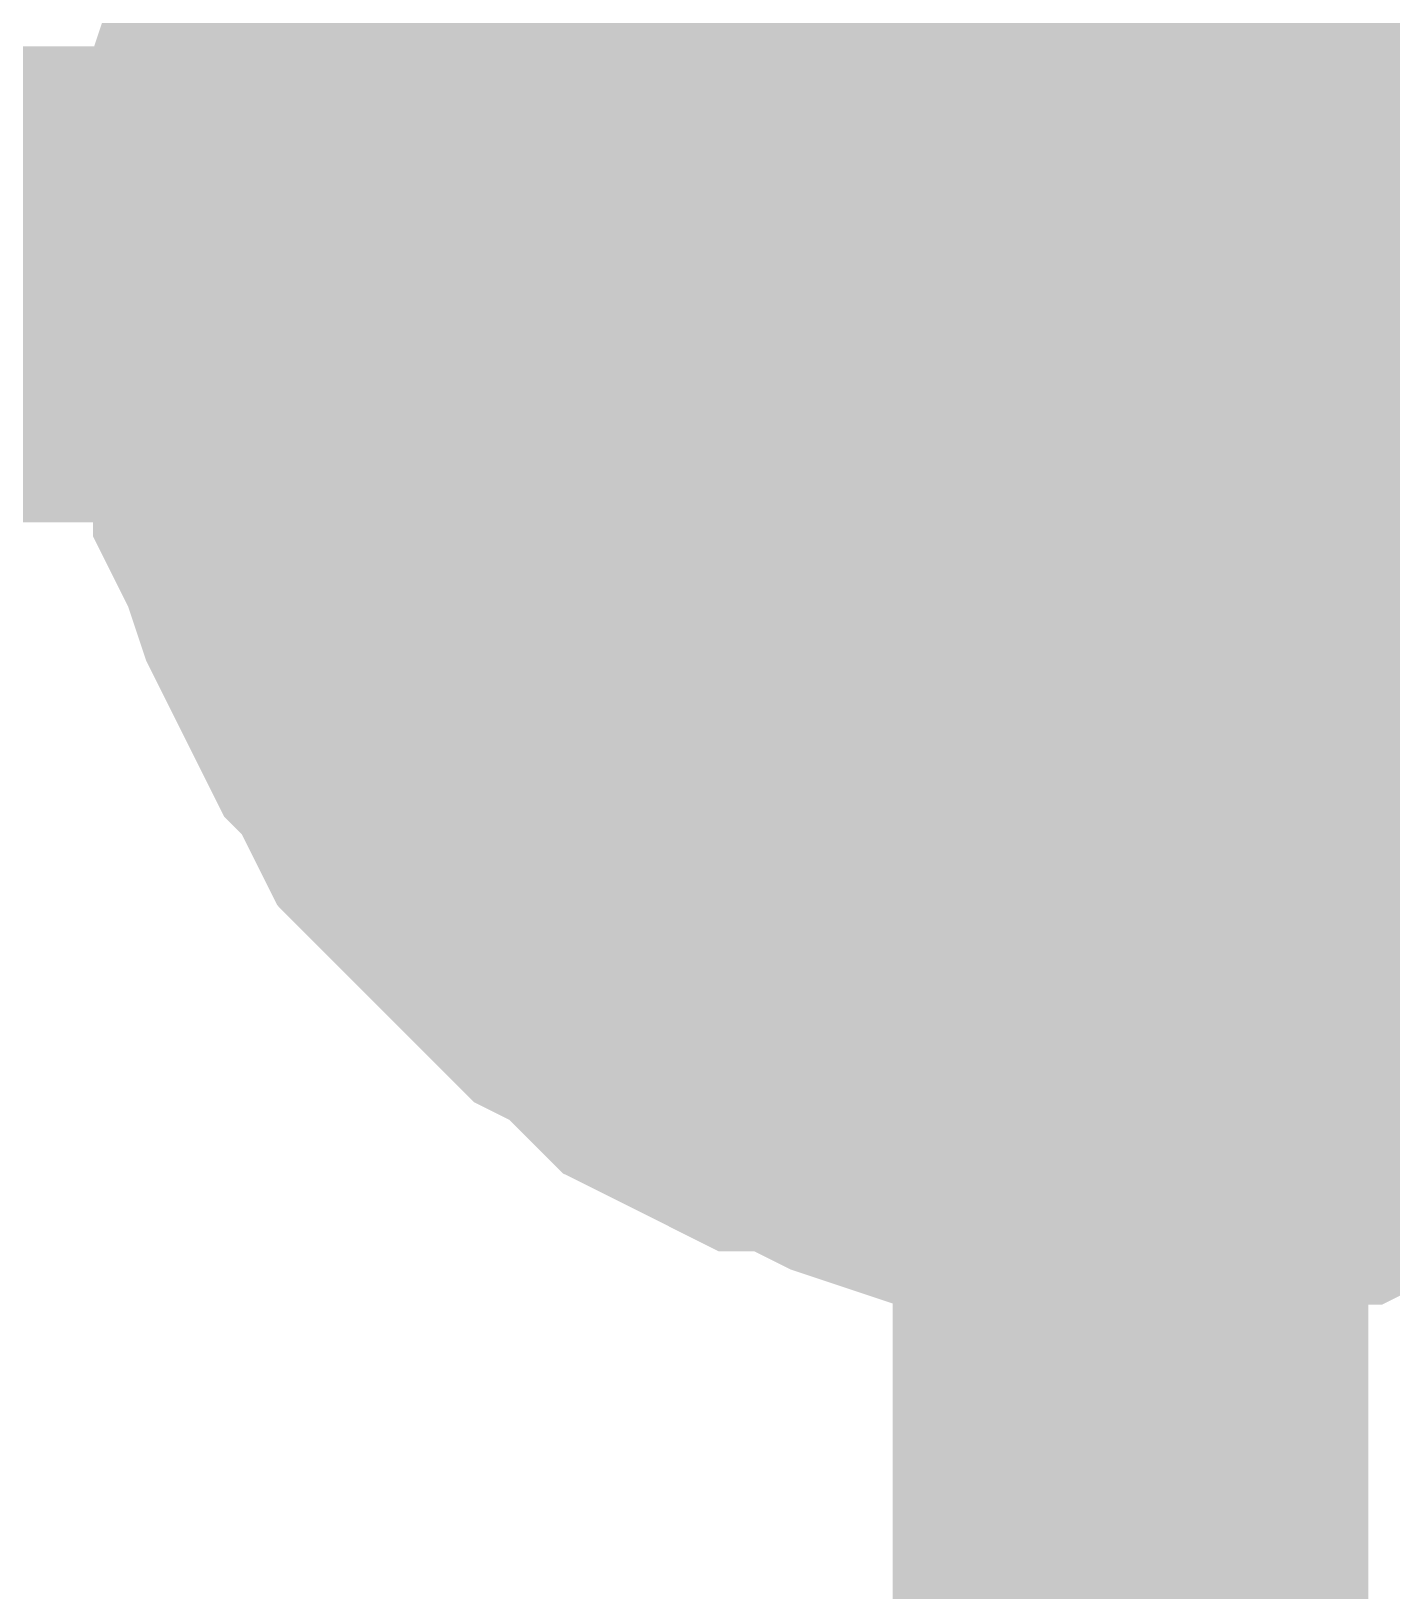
# Model space of a CAD drawing. Header units: inches. Extents: x 0 to 594, y 0 to 420.
# Drawn here: x 196.815 to 197.672, y 184.17 to 185.153 of the extents above; entities that cross this region are included whole.
import ezdxf

# ---------------------------------------------------------------- set-up
doc = ezdxf.new("R2010")
doc.units = ezdxf.units.IN
doc.layers.add('Sheet', color=255, linetype='Continuous')

msp = doc.modelspace()

# ---------------------------------------------------------------- linework, layer by layer
at = {"layer": 'Sheet'}
msp.add_lwpolyline([(197.24601, 185.00001, 0.508, 0.508, 1), (197.75401, 185.00001, 0.508, 0.508, 1)], format="xyseb", close=True, dxfattribs=at)
for points in [[(196.99208, 184.99307, 0.29972, 0.29972, 0), (196.99208, 185.01547, 0.29972, 0.29972, 0), (196.99208, 185.04906, 0.29972, 0.29972, 0), (197.00328, 185.07146, 0.29972, 0.29972, 0), (197.00328, 185.09386, 0.29972, 0.29972, 0), (197.00328, 185.11625, 0.29972, 0.29972, 0), (197.01448, 185.14985, 0.29972, 0.29972, 0), (197.02568, 185.17225, 0.29972, 0.29972, 0), (197.03688, 185.19465, 0.29972, 0.29972, 0), (197.04808, 185.21704, 0.29972, 0.29972, 0), (197.05928, 185.23944, 0.29972, 0.29972, 0), (197.07048, 185.26184, 0.29972, 0.29972, 0), (197.08167, 185.28424, 0.29972, 0.29972, 0), (197.09287, 185.29544, 0.29972, 0.29972, 0), (197.11527, 185.31783, 0.29972, 0.29972, 0)], [(196.99208, 184.99307, 0.29972, 0.29972, 0), (196.99208, 185.01547, 0.29972, 0.29972, 0), (196.99208, 185.04906, 0.29972, 0.29972, 0), (197.00328, 185.07146, 0.29972, 0.29972, 0), (197.00328, 185.09386, 0.29972, 0.29972, 0), (197.00328, 185.11625, 0.29972, 0.29972, 0), (197.01448, 185.14985, 0.29972, 0.29972, 0), (197.02568, 185.17225, 0.29972, 0.29972, 0), (197.03688, 185.19465, 0.29972, 0.29972, 0), (197.04808, 185.21704, 0.29972, 0.29972, 0), (197.05928, 185.23944, 0.29972, 0.29972, 0), (197.07048, 185.26184, 0.29972, 0.29972, 0), (197.08167, 185.28424, 0.29972, 0.29972, 0), (197.09287, 185.29544, 0.29972, 0.29972, 0), (197.11527, 185.31783, 0.29972, 0.29972, 0)], [(196.99208, 184.99307, 0.29972, 0.29972, 0), (196.99208, 185.01547, 0.29972, 0.29972, 0), (196.99208, 185.04906, 0.29972, 0.29972, 0), (197.00328, 185.07146, 0.29972, 0.29972, 0), (197.00328, 185.09386, 0.29972, 0.29972, 0), (197.00328, 185.11625, 0.29972, 0.29972, 0), (197.01448, 185.14985, 0.29972, 0.29972, 0), (197.02568, 185.17225, 0.29972, 0.29972, 0), (197.03688, 185.19465, 0.29972, 0.29972, 0), (197.04808, 185.21704, 0.29972, 0.29972, 0), (197.05928, 185.23944, 0.29972, 0.29972, 0), (197.07048, 185.26184, 0.29972, 0.29972, 0), (197.08167, 185.28424, 0.29972, 0.29972, 0), (197.09287, 185.29544, 0.29972, 0.29972, 0), (197.11527, 185.31783, 0.29972, 0.29972, 0)], [(196.99208, 184.99307, 0.29972, 0.29972, 0), (196.99208, 185.01547, 0.29972, 0.29972, 0), (196.99208, 185.04906, 0.29972, 0.29972, 0), (197.00328, 185.07146, 0.29972, 0.29972, 0), (197.00328, 185.09386, 0.29972, 0.29972, 0), (197.00328, 185.11625, 0.29972, 0.29972, 0), (197.01448, 185.14985, 0.29972, 0.29972, 0), (197.02568, 185.17225, 0.29972, 0.29972, 0), (197.03688, 185.19465, 0.29972, 0.29972, 0), (197.04808, 185.21704, 0.29972, 0.29972, 0), (197.05928, 185.23944, 0.29972, 0.29972, 0), (197.07048, 185.26184, 0.29972, 0.29972, 0), (197.08167, 185.28424, 0.29972, 0.29972, 0), (197.09287, 185.29544, 0.29972, 0.29972, 0), (197.11527, 185.31783, 0.29972, 0.29972, 0)], [(196.99208, 184.99307, 0.29972, 0.29972, 0), (196.99208, 185.01547, 0.29972, 0.29972, 0), (196.99208, 185.04906, 0.29972, 0.29972, 0), (197.00328, 185.07146, 0.29972, 0.29972, 0), (197.00328, 185.09386, 0.29972, 0.29972, 0), (197.00328, 185.11625, 0.29972, 0.29972, 0), (197.01448, 185.14985, 0.29972, 0.29972, 0), (197.02568, 185.17225, 0.29972, 0.29972, 0), (197.03688, 185.19465, 0.29972, 0.29972, 0), (197.04808, 185.21704, 0.29972, 0.29972, 0), (197.05928, 185.23944, 0.29972, 0.29972, 0), (197.07048, 185.26184, 0.29972, 0.29972, 0), (197.08167, 185.28424, 0.29972, 0.29972, 0), (197.09287, 185.29544, 0.29972, 0.29972, 0), (197.11527, 185.31783, 0.29972, 0.29972, 0)], [(196.99208, 184.99307, 0.29972, 0.29972, 0), (196.99208, 185.01547, 0.29972, 0.29972, 0), (196.99208, 185.04906, 0.29972, 0.29972, 0), (197.00328, 185.07146, 0.29972, 0.29972, 0), (197.00328, 185.09386, 0.29972, 0.29972, 0), (197.00328, 185.11625, 0.29972, 0.29972, 0), (197.01448, 185.14985, 0.29972, 0.29972, 0), (197.02568, 185.17225, 0.29972, 0.29972, 0), (197.03688, 185.19465, 0.29972, 0.29972, 0), (197.04808, 185.21704, 0.29972, 0.29972, 0), (197.05928, 185.23944, 0.29972, 0.29972, 0), (197.07048, 185.26184, 0.29972, 0.29972, 0), (197.08167, 185.28424, 0.29972, 0.29972, 0), (197.09287, 185.29544, 0.29972, 0.29972, 0), (197.11527, 185.31783, 0.29972, 0.29972, 0)], [(196.99208, 184.99307, 0.29972, 0.29972, 0), (196.99208, 185.01547, 0.29972, 0.29972, 0), (196.99208, 185.04906, 0.29972, 0.29972, 0), (197.00328, 185.07146, 0.29972, 0.29972, 0), (197.00328, 185.09386, 0.29972, 0.29972, 0), (197.00328, 185.11625, 0.29972, 0.29972, 0), (197.01448, 185.14985, 0.29972, 0.29972, 0), (197.02568, 185.17225, 0.29972, 0.29972, 0), (197.03688, 185.19465, 0.29972, 0.29972, 0), (197.04808, 185.21704, 0.29972, 0.29972, 0), (197.05928, 185.23944, 0.29972, 0.29972, 0), (197.07048, 185.26184, 0.29972, 0.29972, 0), (197.08167, 185.28424, 0.29972, 0.29972, 0), (197.09287, 185.29544, 0.29972, 0.29972, 0), (197.11527, 185.31783, 0.29972, 0.29972, 0)], [(196.99208, 184.99307, 0.09906, 0.09906, 0), (196.99208, 185.01547, 0.09906, 0.09906, 0), (196.99208, 185.04906, 0.09906, 0.09906, 0), (197.00328, 185.07146, 0.09906, 0.09906, 0), (197.00328, 185.09386, 0.09906, 0.09906, 0), (197.00328, 185.11625, 0.09906, 0.09906, 0), (197.01448, 185.14985, 0.09906, 0.09906, 0), (197.02568, 185.17225, 0.09906, 0.09906, 0), (197.03688, 185.19465, 0.09906, 0.09906, 0), (197.04808, 185.21704, 0.09906, 0.09906, 0)], [(196.99208, 184.99307, 0.09906, 0.09906, 0), (196.99208, 185.01547, 0.09906, 0.09906, 0), (196.99208, 185.04906, 0.09906, 0.09906, 0), (197.00328, 185.07146, 0.09906, 0.09906, 0), (197.00328, 185.09386, 0.09906, 0.09906, 0), (197.00328, 185.11625, 0.09906, 0.09906, 0), (197.01448, 185.14985, 0.09906, 0.09906, 0), (197.02568, 185.17225, 0.09906, 0.09906, 0), (197.03688, 185.19465, 0.09906, 0.09906, 0), (197.04808, 185.21704, 0.09906, 0.09906, 0)], [(196.99208, 184.99307, 0.09906, 0.09906, 0), (196.99208, 185.01547, 0.09906, 0.09906, 0), (196.99208, 185.04906, 0.09906, 0.09906, 0), (197.00328, 185.07146, 0.09906, 0.09906, 0), (197.00328, 185.09386, 0.09906, 0.09906, 0), (197.00328, 185.11625, 0.09906, 0.09906, 0), (197.01448, 185.14985, 0.09906, 0.09906, 0), (197.02568, 185.17225, 0.09906, 0.09906, 0), (197.03688, 185.19465, 0.09906, 0.09906, 0), (197.04808, 185.21704, 0.09906, 0.09906, 0)], [(196.99208, 184.99307, 0.09906, 0.09906, 0), (196.99208, 185.01547, 0.09906, 0.09906, 0), (196.99208, 185.04906, 0.09906, 0.09906, 0), (197.00328, 185.07146, 0.09906, 0.09906, 0), (197.00328, 185.09386, 0.09906, 0.09906, 0), (197.00328, 185.11625, 0.09906, 0.09906, 0), (197.01448, 185.14985, 0.09906, 0.09906, 0), (197.02568, 185.17225, 0.09906, 0.09906, 0), (197.03688, 185.19465, 0.09906, 0.09906, 0), (197.04808, 185.21704, 0.09906, 0.09906, 0)], [(196.99208, 184.99307, 0.09906, 0.09906, 0), (196.99208, 185.01547, 0.09906, 0.09906, 0), (196.99208, 185.04906, 0.09906, 0.09906, 0), (197.00328, 185.07146, 0.09906, 0.09906, 0), (197.00328, 185.09386, 0.09906, 0.09906, 0), (197.00328, 185.11625, 0.09906, 0.09906, 0), (197.01448, 185.14985, 0.09906, 0.09906, 0), (197.02568, 185.17225, 0.09906, 0.09906, 0), (197.03688, 185.19465, 0.09906, 0.09906, 0), (197.04808, 185.21704, 0.09906, 0.09906, 0)], [(196.99208, 184.99307, 0.09906, 0.09906, 0), (196.99208, 185.01547, 0.09906, 0.09906, 0), (196.99208, 185.04906, 0.09906, 0.09906, 0), (197.00328, 185.07146, 0.09906, 0.09906, 0), (197.00328, 185.09386, 0.09906, 0.09906, 0), (197.00328, 185.11625, 0.09906, 0.09906, 0), (197.01448, 185.14985, 0.09906, 0.09906, 0), (197.02568, 185.17225, 0.09906, 0.09906, 0), (197.03688, 185.19465, 0.09906, 0.09906, 0), (197.04808, 185.21704, 0.09906, 0.09906, 0)], [(196.99208, 184.99307, 0.09906, 0.09906, 0), (196.99208, 185.01547, 0.09906, 0.09906, 0), (196.99208, 185.04906, 0.09906, 0.09906, 0), (197.00328, 185.07146, 0.09906, 0.09906, 0), (197.00328, 185.09386, 0.09906, 0.09906, 0), (197.00328, 185.11625, 0.09906, 0.09906, 0), (197.01448, 185.14985, 0.09906, 0.09906, 0), (197.02568, 185.17225, 0.09906, 0.09906, 0), (197.03688, 185.19465, 0.09906, 0.09906, 0), (197.04808, 185.21704, 0.09906, 0.09906, 0)], [(197.50724, 184.99307, 0.29972, 0.29972, 0), (207.50803, 184.99307, 0.29972, 0.29972, 0), (207.50803, 162.49467, 0.29972, 0.29972, 0), (132.50769, 162.49467, 0.29972, 0.29972, 0)], [(192.50124, 184.99307, 0.29972, 0.29972, 0), (197.50724, 184.99307, 0.29972, 0.29972, 0)], [(197.50724, 184.48912, 0.29972, 0.29972, 0), (197.48484, 184.48912, 0.29972, 0.29972, 0), (197.45124, 184.48912, 0.29972, 0.29972, 0), (197.42885, 184.50032, 0.29972, 0.29972, 0), (197.40645, 184.50032, 0.29972, 0.29972, 0), (197.38405, 184.50032, 0.29972, 0.29972, 0), (197.35045, 184.51152, 0.29972, 0.29972, 0), (197.32805, 184.52272, 0.29972, 0.29972, 0), (197.30566, 184.53392, 0.29972, 0.29972, 0), (197.28326, 184.53392, 0.29972, 0.29972, 0), (197.26086, 184.54512, 0.29972, 0.29972, 0), (197.23846, 184.55631, 0.29972, 0.29972, 0), (197.21606, 184.57871, 0.29972, 0.29972, 0), (197.20486, 184.58991, 0.29972, 0.29972, 0), (197.18247, 184.60111, 0.29972, 0.29972, 0), (197.16007, 184.62351, 0.29972, 0.29972, 0), (197.14887, 184.63471, 0.29972, 0.29972, 0), (197.12647, 184.6571, 0.29972, 0.29972, 0), (197.11527, 184.6683, 0.29972, 0.29972, 0), (197.09287, 184.6907, 0.29972, 0.29972, 0), (197.08167, 184.7131, 0.29972, 0.29972, 0), (197.07048, 184.7355, 0.29972, 0.29972, 0), (197.05928, 184.74669, 0.29972, 0.29972, 0), (197.04808, 184.76909, 0.29972, 0.29972, 0), (197.03688, 184.79149, 0.29972, 0.29972, 0), (197.02568, 184.81389, 0.29972, 0.29972, 0), (197.01448, 184.84748, 0.29972, 0.29972, 0), (197.00328, 184.86988, 0.29972, 0.29972, 0), (197.00328, 184.89228, 0.29972, 0.29972, 0), (197.00328, 184.91468, 0.29972, 0.29972, 0), (196.99208, 184.93707, 0.29972, 0.29972, 0), (196.99208, 184.97067, 0.29972, 0.29972, 0), (196.99208, 184.99307, 0.29972, 0.29972, 0)], [(196.99208, 184.99307, 0.29972, 0.29972, 0), (196.99208, 184.99307, 0.29972, 0.29972, 0)], [(197.50724, 184.48912, 0.29972, 0.29972, 0), (197.48484, 184.48912, 0.29972, 0.29972, 0), (197.45124, 184.48912, 0.29972, 0.29972, 0), (197.42885, 184.50032, 0.29972, 0.29972, 0), (197.40645, 184.50032, 0.29972, 0.29972, 0), (197.38405, 184.50032, 0.29972, 0.29972, 0), (197.35045, 184.51152, 0.29972, 0.29972, 0), (197.32805, 184.52272, 0.29972, 0.29972, 0), (197.30566, 184.53392, 0.29972, 0.29972, 0), (197.28326, 184.53392, 0.29972, 0.29972, 0), (197.26086, 184.54512, 0.29972, 0.29972, 0), (197.23846, 184.55631, 0.29972, 0.29972, 0), (197.21606, 184.57871, 0.29972, 0.29972, 0), (197.20486, 184.58991, 0.29972, 0.29972, 0), (197.18247, 184.60111, 0.29972, 0.29972, 0), (197.16007, 184.62351, 0.29972, 0.29972, 0), (197.14887, 184.63471, 0.29972, 0.29972, 0), (197.12647, 184.6571, 0.29972, 0.29972, 0), (197.11527, 184.6683, 0.29972, 0.29972, 0), (197.09287, 184.6907, 0.29972, 0.29972, 0), (197.08167, 184.7131, 0.29972, 0.29972, 0), (197.07048, 184.7355, 0.29972, 0.29972, 0), (197.05928, 184.74669, 0.29972, 0.29972, 0), (197.04808, 184.76909, 0.29972, 0.29972, 0), (197.03688, 184.79149, 0.29972, 0.29972, 0), (197.02568, 184.81389, 0.29972, 0.29972, 0), (197.01448, 184.84748, 0.29972, 0.29972, 0), (197.00328, 184.86988, 0.29972, 0.29972, 0), (197.00328, 184.89228, 0.29972, 0.29972, 0), (197.00328, 184.91468, 0.29972, 0.29972, 0), (196.99208, 184.93707, 0.29972, 0.29972, 0), (196.99208, 184.97067, 0.29972, 0.29972, 0), (196.99208, 184.99307, 0.29972, 0.29972, 0)], [(196.99208, 184.99307, 0.29972, 0.29972, 0), (196.99208, 184.99307, 0.29972, 0.29972, 0)], [(197.50724, 184.48912, 0.29972, 0.29972, 0), (197.48484, 184.48912, 0.29972, 0.29972, 0), (197.45124, 184.48912, 0.29972, 0.29972, 0), (197.42885, 184.50032, 0.29972, 0.29972, 0), (197.40645, 184.50032, 0.29972, 0.29972, 0), (197.38405, 184.50032, 0.29972, 0.29972, 0), (197.35045, 184.51152, 0.29972, 0.29972, 0), (197.32805, 184.52272, 0.29972, 0.29972, 0), (197.30566, 184.53392, 0.29972, 0.29972, 0), (197.28326, 184.53392, 0.29972, 0.29972, 0), (197.26086, 184.54512, 0.29972, 0.29972, 0), (197.23846, 184.55631, 0.29972, 0.29972, 0), (197.21606, 184.57871, 0.29972, 0.29972, 0), (197.20486, 184.58991, 0.29972, 0.29972, 0), (197.18247, 184.60111, 0.29972, 0.29972, 0), (197.16007, 184.62351, 0.29972, 0.29972, 0), (197.14887, 184.63471, 0.29972, 0.29972, 0), (197.12647, 184.6571, 0.29972, 0.29972, 0), (197.11527, 184.6683, 0.29972, 0.29972, 0), (197.09287, 184.6907, 0.29972, 0.29972, 0), (197.08167, 184.7131, 0.29972, 0.29972, 0), (197.07048, 184.7355, 0.29972, 0.29972, 0), (197.05928, 184.74669, 0.29972, 0.29972, 0), (197.04808, 184.76909, 0.29972, 0.29972, 0), (197.03688, 184.79149, 0.29972, 0.29972, 0), (197.02568, 184.81389, 0.29972, 0.29972, 0), (197.01448, 184.84748, 0.29972, 0.29972, 0), (197.00328, 184.86988, 0.29972, 0.29972, 0), (197.00328, 184.89228, 0.29972, 0.29972, 0), (197.00328, 184.91468, 0.29972, 0.29972, 0), (196.99208, 184.93707, 0.29972, 0.29972, 0), (196.99208, 184.97067, 0.29972, 0.29972, 0), (196.99208, 184.99307, 0.29972, 0.29972, 0)], [(196.99208, 184.99307, 0.29972, 0.29972, 0), (196.99208, 184.99307, 0.29972, 0.29972, 0)], [(197.50724, 184.48912, 0.29972, 0.29972, 0), (197.48484, 184.48912, 0.29972, 0.29972, 0), (197.45124, 184.48912, 0.29972, 0.29972, 0), (197.42885, 184.50032, 0.29972, 0.29972, 0), (197.40645, 184.50032, 0.29972, 0.29972, 0), (197.38405, 184.50032, 0.29972, 0.29972, 0), (197.35045, 184.51152, 0.29972, 0.29972, 0), (197.32805, 184.52272, 0.29972, 0.29972, 0), (197.30566, 184.53392, 0.29972, 0.29972, 0), (197.28326, 184.53392, 0.29972, 0.29972, 0), (197.26086, 184.54512, 0.29972, 0.29972, 0), (197.23846, 184.55631, 0.29972, 0.29972, 0), (197.21606, 184.57871, 0.29972, 0.29972, 0), (197.20486, 184.58991, 0.29972, 0.29972, 0), (197.18247, 184.60111, 0.29972, 0.29972, 0), (197.16007, 184.62351, 0.29972, 0.29972, 0), (197.14887, 184.63471, 0.29972, 0.29972, 0), (197.12647, 184.6571, 0.29972, 0.29972, 0), (197.11527, 184.6683, 0.29972, 0.29972, 0), (197.09287, 184.6907, 0.29972, 0.29972, 0), (197.08167, 184.7131, 0.29972, 0.29972, 0), (197.07048, 184.7355, 0.29972, 0.29972, 0), (197.05928, 184.74669, 0.29972, 0.29972, 0), (197.04808, 184.76909, 0.29972, 0.29972, 0), (197.03688, 184.79149, 0.29972, 0.29972, 0), (197.02568, 184.81389, 0.29972, 0.29972, 0), (197.01448, 184.84748, 0.29972, 0.29972, 0), (197.00328, 184.86988, 0.29972, 0.29972, 0), (197.00328, 184.89228, 0.29972, 0.29972, 0), (197.00328, 184.91468, 0.29972, 0.29972, 0), (196.99208, 184.93707, 0.29972, 0.29972, 0), (196.99208, 184.97067, 0.29972, 0.29972, 0), (196.99208, 184.99307, 0.29972, 0.29972, 0)], [(196.99208, 184.99307, 0.29972, 0.29972, 0), (196.99208, 184.99307, 0.29972, 0.29972, 0)], [(197.50724, 184.48912, 0.29972, 0.29972, 0), (197.48484, 184.48912, 0.29972, 0.29972, 0), (197.45124, 184.48912, 0.29972, 0.29972, 0), (197.42885, 184.50032, 0.29972, 0.29972, 0), (197.40645, 184.50032, 0.29972, 0.29972, 0), (197.38405, 184.50032, 0.29972, 0.29972, 0), (197.35045, 184.51152, 0.29972, 0.29972, 0), (197.32805, 184.52272, 0.29972, 0.29972, 0), (197.30566, 184.53392, 0.29972, 0.29972, 0), (197.28326, 184.53392, 0.29972, 0.29972, 0), (197.26086, 184.54512, 0.29972, 0.29972, 0), (197.23846, 184.55631, 0.29972, 0.29972, 0), (197.21606, 184.57871, 0.29972, 0.29972, 0), (197.20486, 184.58991, 0.29972, 0.29972, 0), (197.18247, 184.60111, 0.29972, 0.29972, 0), (197.16007, 184.62351, 0.29972, 0.29972, 0), (197.14887, 184.63471, 0.29972, 0.29972, 0), (197.12647, 184.6571, 0.29972, 0.29972, 0), (197.11527, 184.6683, 0.29972, 0.29972, 0), (197.09287, 184.6907, 0.29972, 0.29972, 0), (197.08167, 184.7131, 0.29972, 0.29972, 0), (197.07048, 184.7355, 0.29972, 0.29972, 0), (197.05928, 184.74669, 0.29972, 0.29972, 0), (197.04808, 184.76909, 0.29972, 0.29972, 0), (197.03688, 184.79149, 0.29972, 0.29972, 0), (197.02568, 184.81389, 0.29972, 0.29972, 0), (197.01448, 184.84748, 0.29972, 0.29972, 0), (197.00328, 184.86988, 0.29972, 0.29972, 0), (197.00328, 184.89228, 0.29972, 0.29972, 0), (197.00328, 184.91468, 0.29972, 0.29972, 0), (196.99208, 184.93707, 0.29972, 0.29972, 0), (196.99208, 184.97067, 0.29972, 0.29972, 0), (196.99208, 184.99307, 0.29972, 0.29972, 0)], [(196.99208, 184.99307, 0.29972, 0.29972, 0), (196.99208, 184.99307, 0.29972, 0.29972, 0)], [(197.50724, 184.48912, 0.29972, 0.29972, 0), (197.48484, 184.48912, 0.29972, 0.29972, 0), (197.45124, 184.48912, 0.29972, 0.29972, 0), (197.42885, 184.50032, 0.29972, 0.29972, 0), (197.40645, 184.50032, 0.29972, 0.29972, 0), (197.38405, 184.50032, 0.29972, 0.29972, 0), (197.35045, 184.51152, 0.29972, 0.29972, 0), (197.32805, 184.52272, 0.29972, 0.29972, 0), (197.30566, 184.53392, 0.29972, 0.29972, 0), (197.28326, 184.53392, 0.29972, 0.29972, 0), (197.26086, 184.54512, 0.29972, 0.29972, 0), (197.23846, 184.55631, 0.29972, 0.29972, 0), (197.21606, 184.57871, 0.29972, 0.29972, 0), (197.20486, 184.58991, 0.29972, 0.29972, 0), (197.18247, 184.60111, 0.29972, 0.29972, 0), (197.16007, 184.62351, 0.29972, 0.29972, 0), (197.14887, 184.63471, 0.29972, 0.29972, 0), (197.12647, 184.6571, 0.29972, 0.29972, 0), (197.11527, 184.6683, 0.29972, 0.29972, 0), (197.09287, 184.6907, 0.29972, 0.29972, 0), (197.08167, 184.7131, 0.29972, 0.29972, 0), (197.07048, 184.7355, 0.29972, 0.29972, 0), (197.05928, 184.74669, 0.29972, 0.29972, 0), (197.04808, 184.76909, 0.29972, 0.29972, 0), (197.03688, 184.79149, 0.29972, 0.29972, 0), (197.02568, 184.81389, 0.29972, 0.29972, 0), (197.01448, 184.84748, 0.29972, 0.29972, 0), (197.00328, 184.86988, 0.29972, 0.29972, 0), (197.00328, 184.89228, 0.29972, 0.29972, 0), (197.00328, 184.91468, 0.29972, 0.29972, 0), (196.99208, 184.93707, 0.29972, 0.29972, 0), (196.99208, 184.97067, 0.29972, 0.29972, 0), (196.99208, 184.99307, 0.29972, 0.29972, 0)], [(196.99208, 184.99307, 0.29972, 0.29972, 0), (196.99208, 184.99307, 0.29972, 0.29972, 0)], [(197.50724, 184.48912, 0.29972, 0.29972, 0), (197.48484, 184.48912, 0.29972, 0.29972, 0), (197.45124, 184.48912, 0.29972, 0.29972, 0), (197.42885, 184.50032, 0.29972, 0.29972, 0), (197.40645, 184.50032, 0.29972, 0.29972, 0), (197.38405, 184.50032, 0.29972, 0.29972, 0), (197.35045, 184.51152, 0.29972, 0.29972, 0), (197.32805, 184.52272, 0.29972, 0.29972, 0), (197.30566, 184.53392, 0.29972, 0.29972, 0), (197.28326, 184.53392, 0.29972, 0.29972, 0), (197.26086, 184.54512, 0.29972, 0.29972, 0), (197.23846, 184.55631, 0.29972, 0.29972, 0), (197.21606, 184.57871, 0.29972, 0.29972, 0), (197.20486, 184.58991, 0.29972, 0.29972, 0), (197.18247, 184.60111, 0.29972, 0.29972, 0), (197.16007, 184.62351, 0.29972, 0.29972, 0), (197.14887, 184.63471, 0.29972, 0.29972, 0), (197.12647, 184.6571, 0.29972, 0.29972, 0), (197.11527, 184.6683, 0.29972, 0.29972, 0), (197.09287, 184.6907, 0.29972, 0.29972, 0), (197.08167, 184.7131, 0.29972, 0.29972, 0), (197.07048, 184.7355, 0.29972, 0.29972, 0), (197.05928, 184.74669, 0.29972, 0.29972, 0), (197.04808, 184.76909, 0.29972, 0.29972, 0), (197.03688, 184.79149, 0.29972, 0.29972, 0), (197.02568, 184.81389, 0.29972, 0.29972, 0), (197.01448, 184.84748, 0.29972, 0.29972, 0), (197.00328, 184.86988, 0.29972, 0.29972, 0), (197.00328, 184.89228, 0.29972, 0.29972, 0), (197.00328, 184.91468, 0.29972, 0.29972, 0), (196.99208, 184.93707, 0.29972, 0.29972, 0), (196.99208, 184.97067, 0.29972, 0.29972, 0), (196.99208, 184.99307, 0.29972, 0.29972, 0)], [(196.99208, 184.99307, 0.29972, 0.29972, 0), (196.99208, 184.99307, 0.29972, 0.29972, 0)], [(197.50724, 180.8943, 0.29972, 0.29972, 0), (197.50724, 184.99307, 0.29972, 0.29972, 0)], [(197.50724, 184.48912, 0.09906, 0.09906, 0), (197.48484, 184.48912, 0.09906, 0.09906, 0), (197.45124, 184.48912, 0.09906, 0.09906, 0), (197.42885, 184.50032, 0.09906, 0.09906, 0), (197.40645, 184.50032, 0.09906, 0.09906, 0), (197.38405, 184.50032, 0.09906, 0.09906, 0), (197.35045, 184.51152, 0.09906, 0.09906, 0), (197.32805, 184.52272, 0.09906, 0.09906, 0), (197.30566, 184.53392, 0.09906, 0.09906, 0), (197.28326, 184.53392, 0.09906, 0.09906, 0), (197.26086, 184.54512, 0.09906, 0.09906, 0), (197.23846, 184.55631, 0.09906, 0.09906, 0), (197.21606, 184.57871, 0.09906, 0.09906, 0), (197.20486, 184.58991, 0.09906, 0.09906, 0), (197.18247, 184.60111, 0.09906, 0.09906, 0), (197.16007, 184.62351, 0.09906, 0.09906, 0), (197.14887, 184.63471, 0.09906, 0.09906, 0), (197.12647, 184.6571, 0.09906, 0.09906, 0), (197.11527, 184.6683, 0.09906, 0.09906, 0), (197.09287, 184.6907, 0.09906, 0.09906, 0), (197.08167, 184.7131, 0.09906, 0.09906, 0), (197.07048, 184.7355, 0.09906, 0.09906, 0), (197.05928, 184.74669, 0.09906, 0.09906, 0), (197.04808, 184.76909, 0.09906, 0.09906, 0), (197.03688, 184.79149, 0.09906, 0.09906, 0), (197.02568, 184.81389, 0.09906, 0.09906, 0), (197.01448, 184.84748, 0.09906, 0.09906, 0), (197.00328, 184.86988, 0.09906, 0.09906, 0), (197.00328, 184.89228, 0.09906, 0.09906, 0), (197.00328, 184.91468, 0.09906, 0.09906, 0), (196.99208, 184.93707, 0.09906, 0.09906, 0), (196.99208, 184.97067, 0.09906, 0.09906, 0), (196.99208, 184.99307, 0.09906, 0.09906, 0)], [(196.99208, 184.99307, 0.09906, 0.09906, 0), (196.99208, 184.99307, 0.09906, 0.09906, 0)], [(197.50724, 184.48912, 0.09906, 0.09906, 0), (197.48484, 184.48912, 0.09906, 0.09906, 0), (197.45124, 184.48912, 0.09906, 0.09906, 0), (197.42885, 184.50032, 0.09906, 0.09906, 0), (197.40645, 184.50032, 0.09906, 0.09906, 0), (197.38405, 184.50032, 0.09906, 0.09906, 0), (197.35045, 184.51152, 0.09906, 0.09906, 0), (197.32805, 184.52272, 0.09906, 0.09906, 0), (197.30566, 184.53392, 0.09906, 0.09906, 0), (197.28326, 184.53392, 0.09906, 0.09906, 0), (197.26086, 184.54512, 0.09906, 0.09906, 0), (197.23846, 184.55631, 0.09906, 0.09906, 0), (197.21606, 184.57871, 0.09906, 0.09906, 0), (197.20486, 184.58991, 0.09906, 0.09906, 0), (197.18247, 184.60111, 0.09906, 0.09906, 0), (197.16007, 184.62351, 0.09906, 0.09906, 0), (197.14887, 184.63471, 0.09906, 0.09906, 0), (197.12647, 184.6571, 0.09906, 0.09906, 0), (197.11527, 184.6683, 0.09906, 0.09906, 0), (197.09287, 184.6907, 0.09906, 0.09906, 0), (197.08167, 184.7131, 0.09906, 0.09906, 0), (197.07048, 184.7355, 0.09906, 0.09906, 0), (197.05928, 184.74669, 0.09906, 0.09906, 0), (197.04808, 184.76909, 0.09906, 0.09906, 0), (197.03688, 184.79149, 0.09906, 0.09906, 0), (197.02568, 184.81389, 0.09906, 0.09906, 0), (197.01448, 184.84748, 0.09906, 0.09906, 0), (197.00328, 184.86988, 0.09906, 0.09906, 0), (197.00328, 184.89228, 0.09906, 0.09906, 0), (197.00328, 184.91468, 0.09906, 0.09906, 0), (196.99208, 184.93707, 0.09906, 0.09906, 0), (196.99208, 184.97067, 0.09906, 0.09906, 0), (196.99208, 184.99307, 0.09906, 0.09906, 0)], [(196.99208, 184.99307, 0.09906, 0.09906, 0), (196.99208, 184.99307, 0.09906, 0.09906, 0)], [(197.50724, 184.48912, 0.09906, 0.09906, 0), (197.48484, 184.48912, 0.09906, 0.09906, 0), (197.45124, 184.48912, 0.09906, 0.09906, 0), (197.42885, 184.50032, 0.09906, 0.09906, 0), (197.40645, 184.50032, 0.09906, 0.09906, 0), (197.38405, 184.50032, 0.09906, 0.09906, 0), (197.35045, 184.51152, 0.09906, 0.09906, 0), (197.32805, 184.52272, 0.09906, 0.09906, 0), (197.30566, 184.53392, 0.09906, 0.09906, 0), (197.28326, 184.53392, 0.09906, 0.09906, 0), (197.26086, 184.54512, 0.09906, 0.09906, 0), (197.23846, 184.55631, 0.09906, 0.09906, 0), (197.21606, 184.57871, 0.09906, 0.09906, 0), (197.20486, 184.58991, 0.09906, 0.09906, 0), (197.18247, 184.60111, 0.09906, 0.09906, 0), (197.16007, 184.62351, 0.09906, 0.09906, 0), (197.14887, 184.63471, 0.09906, 0.09906, 0), (197.12647, 184.6571, 0.09906, 0.09906, 0), (197.11527, 184.6683, 0.09906, 0.09906, 0), (197.09287, 184.6907, 0.09906, 0.09906, 0), (197.08167, 184.7131, 0.09906, 0.09906, 0), (197.07048, 184.7355, 0.09906, 0.09906, 0), (197.05928, 184.74669, 0.09906, 0.09906, 0), (197.04808, 184.76909, 0.09906, 0.09906, 0), (197.03688, 184.79149, 0.09906, 0.09906, 0), (197.02568, 184.81389, 0.09906, 0.09906, 0), (197.01448, 184.84748, 0.09906, 0.09906, 0), (197.00328, 184.86988, 0.09906, 0.09906, 0), (197.00328, 184.89228, 0.09906, 0.09906, 0), (197.00328, 184.91468, 0.09906, 0.09906, 0), (196.99208, 184.93707, 0.09906, 0.09906, 0), (196.99208, 184.97067, 0.09906, 0.09906, 0), (196.99208, 184.99307, 0.09906, 0.09906, 0)], [(196.99208, 184.99307, 0.09906, 0.09906, 0), (196.99208, 184.99307, 0.09906, 0.09906, 0)], [(197.50724, 184.48912, 0.09906, 0.09906, 0), (197.48484, 184.48912, 0.09906, 0.09906, 0), (197.45124, 184.48912, 0.09906, 0.09906, 0), (197.42885, 184.50032, 0.09906, 0.09906, 0), (197.40645, 184.50032, 0.09906, 0.09906, 0), (197.38405, 184.50032, 0.09906, 0.09906, 0), (197.35045, 184.51152, 0.09906, 0.09906, 0), (197.32805, 184.52272, 0.09906, 0.09906, 0), (197.30566, 184.53392, 0.09906, 0.09906, 0), (197.28326, 184.53392, 0.09906, 0.09906, 0), (197.26086, 184.54512, 0.09906, 0.09906, 0), (197.23846, 184.55631, 0.09906, 0.09906, 0), (197.21606, 184.57871, 0.09906, 0.09906, 0), (197.20486, 184.58991, 0.09906, 0.09906, 0), (197.18247, 184.60111, 0.09906, 0.09906, 0), (197.16007, 184.62351, 0.09906, 0.09906, 0), (197.14887, 184.63471, 0.09906, 0.09906, 0), (197.12647, 184.6571, 0.09906, 0.09906, 0), (197.11527, 184.6683, 0.09906, 0.09906, 0), (197.09287, 184.6907, 0.09906, 0.09906, 0), (197.08167, 184.7131, 0.09906, 0.09906, 0), (197.07048, 184.7355, 0.09906, 0.09906, 0), (197.05928, 184.74669, 0.09906, 0.09906, 0), (197.04808, 184.76909, 0.09906, 0.09906, 0), (197.03688, 184.79149, 0.09906, 0.09906, 0), (197.02568, 184.81389, 0.09906, 0.09906, 0), (197.01448, 184.84748, 0.09906, 0.09906, 0), (197.00328, 184.86988, 0.09906, 0.09906, 0), (197.00328, 184.89228, 0.09906, 0.09906, 0), (197.00328, 184.91468, 0.09906, 0.09906, 0), (196.99208, 184.93707, 0.09906, 0.09906, 0), (196.99208, 184.97067, 0.09906, 0.09906, 0), (196.99208, 184.99307, 0.09906, 0.09906, 0)], [(196.99208, 184.99307, 0.09906, 0.09906, 0), (196.99208, 184.99307, 0.09906, 0.09906, 0)], [(197.50724, 184.48912, 0.09906, 0.09906, 0), (197.48484, 184.48912, 0.09906, 0.09906, 0), (197.45124, 184.48912, 0.09906, 0.09906, 0), (197.42885, 184.50032, 0.09906, 0.09906, 0), (197.40645, 184.50032, 0.09906, 0.09906, 0), (197.38405, 184.50032, 0.09906, 0.09906, 0), (197.35045, 184.51152, 0.09906, 0.09906, 0), (197.32805, 184.52272, 0.09906, 0.09906, 0), (197.30566, 184.53392, 0.09906, 0.09906, 0), (197.28326, 184.53392, 0.09906, 0.09906, 0), (197.26086, 184.54512, 0.09906, 0.09906, 0), (197.23846, 184.55631, 0.09906, 0.09906, 0), (197.21606, 184.57871, 0.09906, 0.09906, 0), (197.20486, 184.58991, 0.09906, 0.09906, 0), (197.18247, 184.60111, 0.09906, 0.09906, 0), (197.16007, 184.62351, 0.09906, 0.09906, 0), (197.14887, 184.63471, 0.09906, 0.09906, 0), (197.12647, 184.6571, 0.09906, 0.09906, 0), (197.11527, 184.6683, 0.09906, 0.09906, 0), (197.09287, 184.6907, 0.09906, 0.09906, 0), (197.08167, 184.7131, 0.09906, 0.09906, 0), (197.07048, 184.7355, 0.09906, 0.09906, 0), (197.05928, 184.74669, 0.09906, 0.09906, 0), (197.04808, 184.76909, 0.09906, 0.09906, 0), (197.03688, 184.79149, 0.09906, 0.09906, 0), (197.02568, 184.81389, 0.09906, 0.09906, 0), (197.01448, 184.84748, 0.09906, 0.09906, 0), (197.00328, 184.86988, 0.09906, 0.09906, 0), (197.00328, 184.89228, 0.09906, 0.09906, 0), (197.00328, 184.91468, 0.09906, 0.09906, 0), (196.99208, 184.93707, 0.09906, 0.09906, 0), (196.99208, 184.97067, 0.09906, 0.09906, 0), (196.99208, 184.99307, 0.09906, 0.09906, 0)], [(196.99208, 184.99307, 0.09906, 0.09906, 0), (196.99208, 184.99307, 0.09906, 0.09906, 0)], [(197.50724, 184.48912, 0.09906, 0.09906, 0), (197.48484, 184.48912, 0.09906, 0.09906, 0), (197.45124, 184.48912, 0.09906, 0.09906, 0), (197.42885, 184.50032, 0.09906, 0.09906, 0), (197.40645, 184.50032, 0.09906, 0.09906, 0), (197.38405, 184.50032, 0.09906, 0.09906, 0), (197.35045, 184.51152, 0.09906, 0.09906, 0), (197.32805, 184.52272, 0.09906, 0.09906, 0), (197.30566, 184.53392, 0.09906, 0.09906, 0), (197.28326, 184.53392, 0.09906, 0.09906, 0), (197.26086, 184.54512, 0.09906, 0.09906, 0), (197.23846, 184.55631, 0.09906, 0.09906, 0), (197.21606, 184.57871, 0.09906, 0.09906, 0), (197.20486, 184.58991, 0.09906, 0.09906, 0), (197.18247, 184.60111, 0.09906, 0.09906, 0), (197.16007, 184.62351, 0.09906, 0.09906, 0), (197.14887, 184.63471, 0.09906, 0.09906, 0), (197.12647, 184.6571, 0.09906, 0.09906, 0), (197.11527, 184.6683, 0.09906, 0.09906, 0), (197.09287, 184.6907, 0.09906, 0.09906, 0), (197.08167, 184.7131, 0.09906, 0.09906, 0), (197.07048, 184.7355, 0.09906, 0.09906, 0), (197.05928, 184.74669, 0.09906, 0.09906, 0), (197.04808, 184.76909, 0.09906, 0.09906, 0), (197.03688, 184.79149, 0.09906, 0.09906, 0), (197.02568, 184.81389, 0.09906, 0.09906, 0), (197.01448, 184.84748, 0.09906, 0.09906, 0), (197.00328, 184.86988, 0.09906, 0.09906, 0), (197.00328, 184.89228, 0.09906, 0.09906, 0), (197.00328, 184.91468, 0.09906, 0.09906, 0), (196.99208, 184.93707, 0.09906, 0.09906, 0), (196.99208, 184.97067, 0.09906, 0.09906, 0), (196.99208, 184.99307, 0.09906, 0.09906, 0)], [(196.99208, 184.99307, 0.09906, 0.09906, 0), (196.99208, 184.99307, 0.09906, 0.09906, 0)], [(197.50724, 184.48912, 0.09906, 0.09906, 0), (197.48484, 184.48912, 0.09906, 0.09906, 0), (197.45124, 184.48912, 0.09906, 0.09906, 0), (197.42885, 184.50032, 0.09906, 0.09906, 0), (197.40645, 184.50032, 0.09906, 0.09906, 0), (197.38405, 184.50032, 0.09906, 0.09906, 0), (197.35045, 184.51152, 0.09906, 0.09906, 0), (197.32805, 184.52272, 0.09906, 0.09906, 0), (197.30566, 184.53392, 0.09906, 0.09906, 0), (197.28326, 184.53392, 0.09906, 0.09906, 0), (197.26086, 184.54512, 0.09906, 0.09906, 0), (197.23846, 184.55631, 0.09906, 0.09906, 0), (197.21606, 184.57871, 0.09906, 0.09906, 0), (197.20486, 184.58991, 0.09906, 0.09906, 0), (197.18247, 184.60111, 0.09906, 0.09906, 0), (197.16007, 184.62351, 0.09906, 0.09906, 0), (197.14887, 184.63471, 0.09906, 0.09906, 0), (197.12647, 184.6571, 0.09906, 0.09906, 0), (197.11527, 184.6683, 0.09906, 0.09906, 0), (197.09287, 184.6907, 0.09906, 0.09906, 0), (197.08167, 184.7131, 0.09906, 0.09906, 0), (197.07048, 184.7355, 0.09906, 0.09906, 0), (197.05928, 184.74669, 0.09906, 0.09906, 0), (197.04808, 184.76909, 0.09906, 0.09906, 0), (197.03688, 184.79149, 0.09906, 0.09906, 0), (197.02568, 184.81389, 0.09906, 0.09906, 0), (197.01448, 184.84748, 0.09906, 0.09906, 0), (197.00328, 184.86988, 0.09906, 0.09906, 0), (197.00328, 184.89228, 0.09906, 0.09906, 0), (197.00328, 184.91468, 0.09906, 0.09906, 0), (196.99208, 184.93707, 0.09906, 0.09906, 0), (196.99208, 184.97067, 0.09906, 0.09906, 0), (196.99208, 184.99307, 0.09906, 0.09906, 0)], [(196.99208, 184.99307, 0.09906, 0.09906, 0), (196.99208, 184.99307, 0.09906, 0.09906, 0)], [(197.83201, 184.60111, 0.29972, 0.29972, 0), (197.80962, 184.58991, 0.29972, 0.29972, 0), (197.78722, 184.57871, 0.29972, 0.29972, 0), (197.76482, 184.55631, 0.29972, 0.29972, 0), (197.75362, 184.54512, 0.29972, 0.29972, 0), (197.73122, 184.53392, 0.29972, 0.29972, 0), (197.70882, 184.53392, 0.29972, 0.29972, 0), (197.68643, 184.52272, 0.29972, 0.29972, 0), (197.65283, 184.51152, 0.29972, 0.29972, 0), (197.63043, 184.50032, 0.29972, 0.29972, 0), (197.60803, 184.50032, 0.29972, 0.29972, 0), (197.58563, 184.50032, 0.29972, 0.29972, 0), (197.56324, 184.48912, 0.29972, 0.29972, 0), (197.52964, 184.48912, 0.29972, 0.29972, 0), (197.50724, 184.48912, 0.29972, 0.29972, 0)], [(197.83201, 184.60111, 0.29972, 0.29972, 0), (197.80962, 184.58991, 0.29972, 0.29972, 0), (197.78722, 184.57871, 0.29972, 0.29972, 0), (197.76482, 184.55631, 0.29972, 0.29972, 0), (197.75362, 184.54512, 0.29972, 0.29972, 0), (197.73122, 184.53392, 0.29972, 0.29972, 0), (197.70882, 184.53392, 0.29972, 0.29972, 0), (197.68643, 184.52272, 0.29972, 0.29972, 0), (197.65283, 184.51152, 0.29972, 0.29972, 0), (197.63043, 184.50032, 0.29972, 0.29972, 0), (197.60803, 184.50032, 0.29972, 0.29972, 0), (197.58563, 184.50032, 0.29972, 0.29972, 0), (197.56324, 184.48912, 0.29972, 0.29972, 0), (197.52964, 184.48912, 0.29972, 0.29972, 0), (197.50724, 184.48912, 0.29972, 0.29972, 0)], [(197.83201, 184.60111, 0.29972, 0.29972, 0), (197.80962, 184.58991, 0.29972, 0.29972, 0), (197.78722, 184.57871, 0.29972, 0.29972, 0), (197.76482, 184.55631, 0.29972, 0.29972, 0), (197.75362, 184.54512, 0.29972, 0.29972, 0), (197.73122, 184.53392, 0.29972, 0.29972, 0), (197.70882, 184.53392, 0.29972, 0.29972, 0), (197.68643, 184.52272, 0.29972, 0.29972, 0), (197.65283, 184.51152, 0.29972, 0.29972, 0), (197.63043, 184.50032, 0.29972, 0.29972, 0), (197.60803, 184.50032, 0.29972, 0.29972, 0), (197.58563, 184.50032, 0.29972, 0.29972, 0), (197.56324, 184.48912, 0.29972, 0.29972, 0), (197.52964, 184.48912, 0.29972, 0.29972, 0), (197.50724, 184.48912, 0.29972, 0.29972, 0)], [(197.83201, 184.60111, 0.29972, 0.29972, 0), (197.80962, 184.58991, 0.29972, 0.29972, 0), (197.78722, 184.57871, 0.29972, 0.29972, 0), (197.76482, 184.55631, 0.29972, 0.29972, 0), (197.75362, 184.54512, 0.29972, 0.29972, 0), (197.73122, 184.53392, 0.29972, 0.29972, 0), (197.70882, 184.53392, 0.29972, 0.29972, 0), (197.68643, 184.52272, 0.29972, 0.29972, 0), (197.65283, 184.51152, 0.29972, 0.29972, 0), (197.63043, 184.50032, 0.29972, 0.29972, 0), (197.60803, 184.50032, 0.29972, 0.29972, 0), (197.58563, 184.50032, 0.29972, 0.29972, 0), (197.56324, 184.48912, 0.29972, 0.29972, 0), (197.52964, 184.48912, 0.29972, 0.29972, 0), (197.50724, 184.48912, 0.29972, 0.29972, 0)], [(197.83201, 184.60111, 0.29972, 0.29972, 0), (197.80962, 184.58991, 0.29972, 0.29972, 0), (197.78722, 184.57871, 0.29972, 0.29972, 0), (197.76482, 184.55631, 0.29972, 0.29972, 0), (197.75362, 184.54512, 0.29972, 0.29972, 0), (197.73122, 184.53392, 0.29972, 0.29972, 0), (197.70882, 184.53392, 0.29972, 0.29972, 0), (197.68643, 184.52272, 0.29972, 0.29972, 0), (197.65283, 184.51152, 0.29972, 0.29972, 0), (197.63043, 184.50032, 0.29972, 0.29972, 0), (197.60803, 184.50032, 0.29972, 0.29972, 0), (197.58563, 184.50032, 0.29972, 0.29972, 0), (197.56324, 184.48912, 0.29972, 0.29972, 0), (197.52964, 184.48912, 0.29972, 0.29972, 0), (197.50724, 184.48912, 0.29972, 0.29972, 0)], [(197.83201, 184.60111, 0.29972, 0.29972, 0), (197.80962, 184.58991, 0.29972, 0.29972, 0), (197.78722, 184.57871, 0.29972, 0.29972, 0), (197.76482, 184.55631, 0.29972, 0.29972, 0), (197.75362, 184.54512, 0.29972, 0.29972, 0), (197.73122, 184.53392, 0.29972, 0.29972, 0), (197.70882, 184.53392, 0.29972, 0.29972, 0), (197.68643, 184.52272, 0.29972, 0.29972, 0), (197.65283, 184.51152, 0.29972, 0.29972, 0), (197.63043, 184.50032, 0.29972, 0.29972, 0), (197.60803, 184.50032, 0.29972, 0.29972, 0), (197.58563, 184.50032, 0.29972, 0.29972, 0), (197.56324, 184.48912, 0.29972, 0.29972, 0), (197.52964, 184.48912, 0.29972, 0.29972, 0), (197.50724, 184.48912, 0.29972, 0.29972, 0)], [(197.83201, 184.60111, 0.29972, 0.29972, 0), (197.80962, 184.58991, 0.29972, 0.29972, 0), (197.78722, 184.57871, 0.29972, 0.29972, 0), (197.76482, 184.55631, 0.29972, 0.29972, 0), (197.75362, 184.54512, 0.29972, 0.29972, 0), (197.73122, 184.53392, 0.29972, 0.29972, 0), (197.70882, 184.53392, 0.29972, 0.29972, 0), (197.68643, 184.52272, 0.29972, 0.29972, 0), (197.65283, 184.51152, 0.29972, 0.29972, 0), (197.63043, 184.50032, 0.29972, 0.29972, 0), (197.60803, 184.50032, 0.29972, 0.29972, 0), (197.58563, 184.50032, 0.29972, 0.29972, 0), (197.56324, 184.48912, 0.29972, 0.29972, 0), (197.52964, 184.48912, 0.29972, 0.29972, 0), (197.50724, 184.48912, 0.29972, 0.29972, 0)], [(197.73122, 184.53392, 0.09906, 0.09906, 0), (197.70882, 184.53392, 0.09906, 0.09906, 0), (197.68643, 184.52272, 0.09906, 0.09906, 0), (197.65283, 184.51152, 0.09906, 0.09906, 0), (197.63043, 184.50032, 0.09906, 0.09906, 0), (197.60803, 184.50032, 0.09906, 0.09906, 0), (197.58563, 184.50032, 0.09906, 0.09906, 0), (197.56324, 184.48912, 0.09906, 0.09906, 0), (197.52964, 184.48912, 0.09906, 0.09906, 0), (197.50724, 184.48912, 0.09906, 0.09906, 0)], [(197.73122, 184.53392, 0.09906, 0.09906, 0), (197.70882, 184.53392, 0.09906, 0.09906, 0), (197.68643, 184.52272, 0.09906, 0.09906, 0), (197.65283, 184.51152, 0.09906, 0.09906, 0), (197.63043, 184.50032, 0.09906, 0.09906, 0), (197.60803, 184.50032, 0.09906, 0.09906, 0), (197.58563, 184.50032, 0.09906, 0.09906, 0), (197.56324, 184.48912, 0.09906, 0.09906, 0), (197.52964, 184.48912, 0.09906, 0.09906, 0), (197.50724, 184.48912, 0.09906, 0.09906, 0)], [(197.73122, 184.53392, 0.09906, 0.09906, 0), (197.70882, 184.53392, 0.09906, 0.09906, 0), (197.68643, 184.52272, 0.09906, 0.09906, 0), (197.65283, 184.51152, 0.09906, 0.09906, 0), (197.63043, 184.50032, 0.09906, 0.09906, 0), (197.60803, 184.50032, 0.09906, 0.09906, 0), (197.58563, 184.50032, 0.09906, 0.09906, 0), (197.56324, 184.48912, 0.09906, 0.09906, 0), (197.52964, 184.48912, 0.09906, 0.09906, 0), (197.50724, 184.48912, 0.09906, 0.09906, 0)], [(197.73122, 184.53392, 0.09906, 0.09906, 0), (197.70882, 184.53392, 0.09906, 0.09906, 0), (197.68643, 184.52272, 0.09906, 0.09906, 0), (197.65283, 184.51152, 0.09906, 0.09906, 0), (197.63043, 184.50032, 0.09906, 0.09906, 0), (197.60803, 184.50032, 0.09906, 0.09906, 0), (197.58563, 184.50032, 0.09906, 0.09906, 0), (197.56324, 184.48912, 0.09906, 0.09906, 0), (197.52964, 184.48912, 0.09906, 0.09906, 0), (197.50724, 184.48912, 0.09906, 0.09906, 0)], [(197.73122, 184.53392, 0.09906, 0.09906, 0), (197.70882, 184.53392, 0.09906, 0.09906, 0), (197.68643, 184.52272, 0.09906, 0.09906, 0), (197.65283, 184.51152, 0.09906, 0.09906, 0), (197.63043, 184.50032, 0.09906, 0.09906, 0), (197.60803, 184.50032, 0.09906, 0.09906, 0), (197.58563, 184.50032, 0.09906, 0.09906, 0), (197.56324, 184.48912, 0.09906, 0.09906, 0), (197.52964, 184.48912, 0.09906, 0.09906, 0), (197.50724, 184.48912, 0.09906, 0.09906, 0)], [(197.73122, 184.53392, 0.09906, 0.09906, 0), (197.70882, 184.53392, 0.09906, 0.09906, 0), (197.68643, 184.52272, 0.09906, 0.09906, 0), (197.65283, 184.51152, 0.09906, 0.09906, 0), (197.63043, 184.50032, 0.09906, 0.09906, 0), (197.60803, 184.50032, 0.09906, 0.09906, 0), (197.58563, 184.50032, 0.09906, 0.09906, 0), (197.56324, 184.48912, 0.09906, 0.09906, 0), (197.52964, 184.48912, 0.09906, 0.09906, 0), (197.50724, 184.48912, 0.09906, 0.09906, 0)], [(197.73122, 184.53392, 0.09906, 0.09906, 0), (197.70882, 184.53392, 0.09906, 0.09906, 0), (197.68643, 184.52272, 0.09906, 0.09906, 0), (197.65283, 184.51152, 0.09906, 0.09906, 0), (197.63043, 184.50032, 0.09906, 0.09906, 0), (197.60803, 184.50032, 0.09906, 0.09906, 0), (197.58563, 184.50032, 0.09906, 0.09906, 0), (197.56324, 184.48912, 0.09906, 0.09906, 0), (197.52964, 184.48912, 0.09906, 0.09906, 0), (197.50724, 184.48912, 0.09906, 0.09906, 0)]]:
    msp.add_lwpolyline(points, format="xyseb", dxfattribs=at)

doc.saveas('drawing.dxf')
